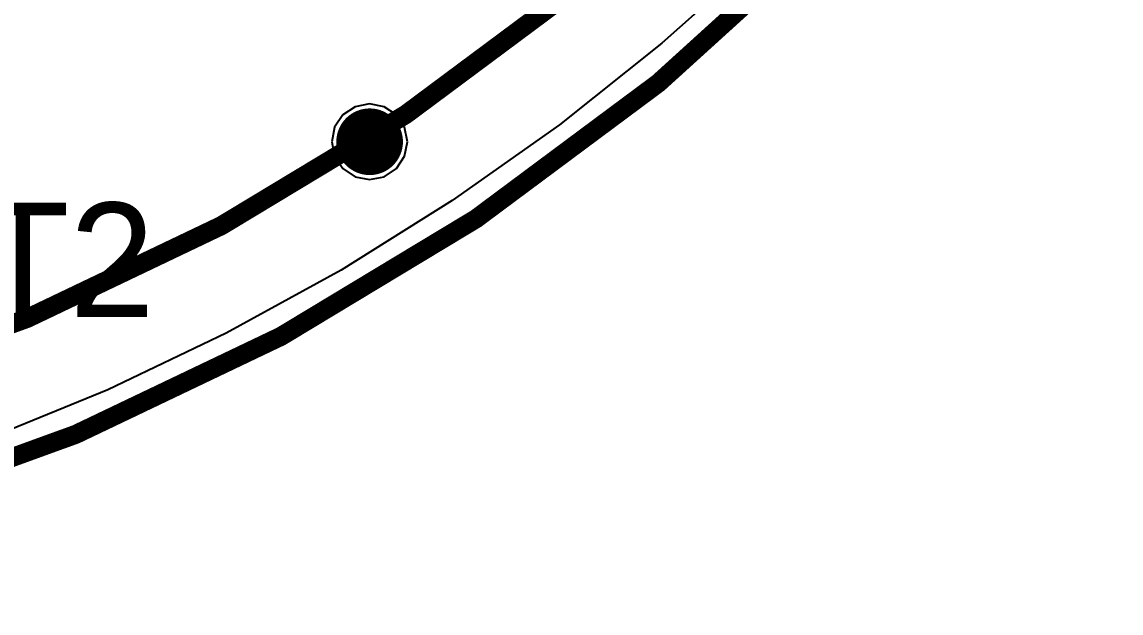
# Model space of a CAD drawing. Header units: millimetres. Extents: x 1.42 to 4.09, y 1.63 to 4.12.
# Drawn here: x 3.207 to 3.784, y 1.632 to 1.942 of the extents above; entities that cross this region are included whole.
import ezdxf

# ---------------------------------------------------------------- set-up
doc = ezdxf.new("R2010")
doc.units = ezdxf.units.MM
doc.header["$MEASUREMENT"] = 0
for name, color, linetype in [('BottomLayer', 5, 'Continuous'), ('BottomSolder', 6, 'Continuous'), ('Mechanical1', 6, 'Continuous'), ('Mechanical3', 76, 'Continuous'), ('MidLayer1', 16, 'Continuous'), ('MidLayer2', 76, 'Continuous'), ('MultiLayer', 9, 'Continuous'), ('TopLayer', 1, 'Continuous'), ('TopOverlay', 2, 'Continuous'), ('ViaHoleLayer', 16, 'Continuous')]:
    doc.layers.add(name, color=color, linetype=linetype)

msp = doc.modelspace()

# ---------------------------------------------------------------- linework, layer by layer
at = {"layer": 'BottomLayer'}
for p, q in [((3.59481, 1.97651), (3.54347, 1.93068)), ((3.54347, 1.93068), (3.48961, 1.88782)), ((3.48961, 1.88782), (3.43341, 1.84808)), ((3.43341, 1.84808), (3.37505, 1.81159)), ((3.37505, 1.81159), (3.31473, 1.77845)), ((3.31473, 1.77845), (3.25262, 1.74879)), ((3.25262, 1.74879), (3.18893, 1.72269))]:
    msp.add_line(p, q, dxfattribs=at)
at = {"layer": 'BottomLayer', "const_width": 0.0135}
msp.add_lwpolyline([(3.38325, 1.879, 1), (3.39675, 1.879, 1)], format="xyb", close=True, dxfattribs=at)
at = {"layer": 'BottomSolder', "const_width": 0.0175}
msp.add_lwpolyline([(3.38125, 1.879, 1), (3.39875, 1.879, 1)], format="xyb", close=True, dxfattribs=at)
at = {"layer": 'Mechanical1', "const_width": 0.01}
msp.add_lwpolyline([(3.98344, 2.73007, -0.35351), (2.88993, 1.63656)], format="xyb", dxfattribs=at)
at = {"layer": 'Mechanical3', "const_width": 0.03937}
msp.add_lwpolyline([(3.75606, 2.86, 1), (1.76394, 2.86, 1)], format="xyb", close=True, dxfattribs=at)
at = {"layer": 'Mechanical3', "const_width": 0.01}
msp.add_lwpolyline([(3.9178, 2.73704, -0.35351), (2.88296, 1.7022)], format="xyb", dxfattribs=at)
at = {"layer": 'MidLayer1'}
for p, q in [((3.59481, 1.97651), (3.54347, 1.93068)), ((3.54347, 1.93068), (3.48961, 1.88782)), ((3.48961, 1.88782), (3.43341, 1.84808)), ((3.43341, 1.84808), (3.37505, 1.81159)), ((3.37505, 1.81159), (3.31473, 1.77845)), ((3.31473, 1.77845), (3.25262, 1.74879)), ((3.25262, 1.74879), (3.18893, 1.72269))]:
    msp.add_line(p, q, dxfattribs=at)
at = {"layer": 'MidLayer1', "const_width": 0.0135}
msp.add_lwpolyline([(3.38325, 1.879, 1), (3.39675, 1.879, 1)], format="xyb", close=True, dxfattribs=at)
at = {"layer": 'MidLayer2'}
for p, q in [((3.59481, 1.97651), (3.54347, 1.93068)), ((3.54347, 1.93068), (3.48961, 1.88782)), ((3.39, 1.89888), (3.38239, 1.89737)), ((3.39761, 1.89737), (3.39, 1.89888)), ((3.37594, 1.89306), (3.37163, 1.88661)), ((3.38239, 1.89737), (3.37594, 1.89306)), ((3.40406, 1.89306), (3.39761, 1.89737)), ((3.40837, 1.88661), (3.40406, 1.89306)), ((3.48961, 1.88782), (3.43341, 1.84808)), ((3.37163, 1.88661), (3.37012, 1.879)), ((3.40988, 1.879), (3.40837, 1.88661)), ((3.37012, 1.879), (3.37163, 1.87139)), ((3.40837, 1.87139), (3.40988, 1.879)), ((3.37163, 1.87139), (3.37594, 1.86494)), ((3.40406, 1.86494), (3.40837, 1.87139)), ((3.37594, 1.86494), (3.38239, 1.86063)), ((3.39761, 1.86063), (3.40406, 1.86494)), ((3.38239, 1.86063), (3.39, 1.85912)), ((3.39, 1.85912), (3.39761, 1.86063)), ((3.43341, 1.84808), (3.37505, 1.81159)), ((3.37505, 1.81159), (3.31473, 1.77845)), ((3.31473, 1.77845), (3.25262, 1.74879)), ((3.25262, 1.74879), (3.18893, 1.72269))]:
    msp.add_line(p, q, dxfattribs=at)
at = {"layer": 'MidLayer2', "const_width": 0.0135}
msp.add_lwpolyline([(3.38325, 1.879, 1), (3.39675, 1.879, 1)], format="xyb", close=True, dxfattribs=at)
at = {"layer": 'MultiLayer', "const_width": 0.0135}
msp.add_lwpolyline([(3.38325, 1.879, 1), (3.39675, 1.879, 1)], format="xyb", close=True, dxfattribs=at)
at = {"layer": 'TopLayer', "const_width": 0.0135}
msp.add_lwpolyline([(3.38325, 1.879, 1), (3.39675, 1.879, 1)], format="xyb", close=True, dxfattribs=at)
at = {"layer": 'ViaHoleLayer', "const_width": 0.0065}
msp.add_lwpolyline([(3.38675, 1.879, 1), (3.39325, 1.879, 1)], format="xyb", close=True, dxfattribs=at)

# ---------------------------------------------------------------- texts
at = {"layer": 'TopOverlay'}
msp.add_text('ANT2', height=0.06, dxfattribs=at).set_placement((3.072, 1.787))

doc.saveas('drawing.dxf')
